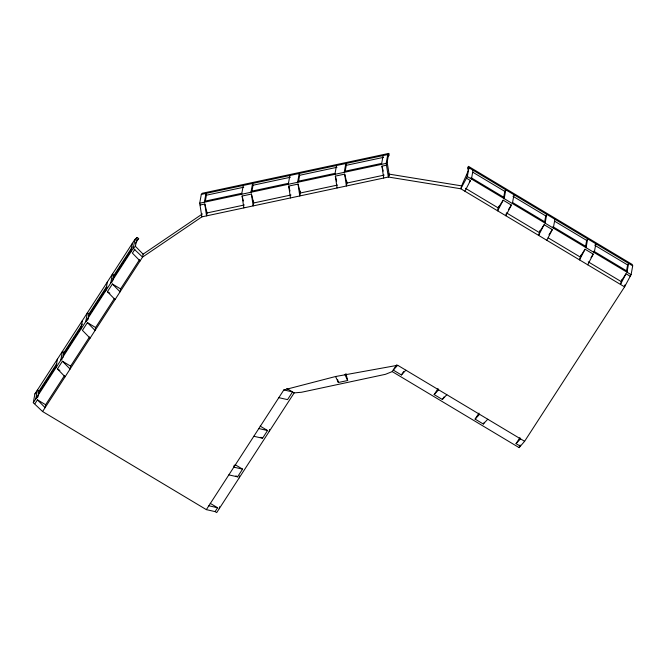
<?xml version="1.0" encoding="UTF-8"?>
<svg xmlns="http://www.w3.org/2000/svg" width="666" height="666" viewBox="0 0 666 666"><rect width="100%" height="100%" fill="white"/><g stroke="black" fill="none" stroke-linecap="round" stroke-linejoin="round"><path stroke-width="1" d="M396.561 364.91L392.232 371.603L385.423 374.325L301.507 392.257L294.181 392.898L216.708 512.587L215.076 511.605L206.352 509.632L42.591 411.538L33.3 402.714L34.898 393.906L134.865 239.469L137.029 237.512L138.67 238.495L135.281 243.731M39.036 391.025L37.97 396.894L35.797 398.851L37.404 390.043L39.036 391.025L56.81 363.569M64.502 375.566L45.621 404.737L45.088 407.675L37.438 399.833L34.94 403.696M55.794 367.965L57.393 359.157M63.137 357.309L64.028 352.414L82.351 324.101M89.494 336.963L70.613 366.134L70.08 369.064L62.429 361.222L57.426 368.947L65.085 376.79M80.777 329.354L82.384 320.546M87.954 319.68L89.019 313.803L106.793 286.347M114.485 298.351L95.604 327.522L95.072 330.461L87.421 322.619L82.418 330.336L90.077 338.178M105.769 290.751L107.376 281.934M113.12 280.095L114.011 275.2L132.334 246.886M139.477 259.74L120.596 288.911L120.063 291.85L112.404 284.007L107.409 291.733L115.06 299.567M130.761 252.139L132.359 243.331M33.3 402.714L133.258 248.276L135.431 246.32L136.497 240.451L138.67 238.495M202.406 213.928L143.09 254.162L142.549 257.101L42.591 411.538M136.497 240.451L134.865 239.469L133.258 248.276L142.549 257.101L201.873 216.866L199.7 203.213L201.307 194.405L202.289 193.257L388.769 153.413L389.219 155.203L388.236 156.352L387.162 162.229L389.377 176.032M205.353 201.065L206.418 195.196L205.969 193.406L204.362 202.223L205.353 201.065L241.641 193.315M204.82 204.004L207.068 212.937L206.535 215.867L204.82 204.004L200.158 205.003M241.658 194.256L243.265 185.439M251.973 191.109L253.038 185.24L252.589 183.45L250.982 192.258L251.973 191.109L288.253 183.358M219.206 508.724L219.564 506.768M234.199 465.209L233.841 467.166L242.566 469.13L237.562 476.856L228.846 474.883M288.278 184.291L289.885 175.483M239.202 477.838L239.56 475.874M298.593 181.152L299.658 175.275L299.209 173.493L297.602 182.301L298.593 181.152L334.873 173.401M269.189 431.501L269.547 429.545M334.898 174.334L336.505 165.526M345.213 171.187L346.278 165.318L345.829 163.528L344.222 172.344L345.213 171.187L381.493 163.436M381.518 164.377L383.116 155.561M467.94 169.297L467.474 167.907L468.473 166.367L468.939 167.757C467.316 175.05 462.728 181.51 460.805 188.769L624.566 286.871L524.608 441.3L519.139 447.635L392.232 371.603M471.436 179.021L473.035 170.205M503.721 197.244L504.786 191.375L505.785 189.827L504.187 198.635L503.721 197.244L470.97 177.631M506.202 213.786L505.844 215.742L511.371 205.086L503.188 200.183L498.185 207.909L497.652 210.839L503.188 200.183M512.37 203.546L513.977 194.73M544.663 221.77L545.729 215.901L546.728 214.352L545.129 223.16L544.663 221.77L512.795 202.68M553.313 228.072L554.911 219.256M585.597 246.295L586.663 240.418L587.67 238.878L586.063 247.685L585.597 246.295L552.847 226.673M626.54 270.821L627.605 264.943L628.604 263.403L627.006 272.211L626.54 270.821L593.789 251.199L594.255 252.589L595.854 243.781L594.855 245.329L627.605 264.943M624.924 284.906L624.566 286.871L631.102 274.667L632.7 265.851L632.234 264.46L468.473 166.367M519.139 447.635L520.063 444.946M632.7 265.851L468.939 167.757L467.341 176.565L460.805 188.769L388.353 177.031L201.873 216.866M464.901 191.225L470.437 180.561L466.342 178.113M499.109 206.127L498.185 207.909L465.434 188.287M540.051 230.652L538.594 235.364L544.122 224.708L552.314 229.612L546.786 240.268M580.993 255.178L579.537 259.89L585.064 249.234L593.256 254.137L587.72 264.793M621.927 279.703L620.471 284.415L626.007 273.759L630.103 276.207M135.906 239.26L137.029 237.512M38.711 392.932L56.219 365.884M62.995 355.411L81.635 326.615M88.412 316.15L107.043 287.354M112.696 278.629L131.327 249.833M134.898 249.259L132.401 253.122L140.051 260.964M206.352 509.632L283.824 389.943L335.564 376.515L397.694 365.276L524.608 441.3M215.076 511.605L217.574 507.742L210.206 503.33M253.829 436.28L262.554 438.245L267.549 430.527L260.181 426.107M469.322 182.276L470.437 180.561M397.694 365.276L393.231 370.063L401.415 374.966L403.638 371.536M508.599 209.374L511.371 205.086M446.819 394.705L442.357 399.492L434.165 394.588L438.053 388.578M544.122 224.708L539.127 232.426L506.376 212.812M442.357 399.492L444.022 396.919M548.984 234.757L552.314 229.612M487.762 419.23L483.3 424.017L475.108 419.114L478.996 413.103M585.064 249.234L580.069 256.951L548.201 237.862M483.3 424.017L484.407 422.302M591.033 257.567L593.256 254.137M520.146 446.087L516.05 443.631L519.938 437.629M626.007 273.759L621.003 281.477L588.253 261.855M388.769 153.413L387.779 154.57L386.18 163.378L388.353 177.031L388.886 174.092L461.338 185.831M387.162 162.229L386.18 163.378L199.7 203.213M401.415 374.966L405.877 370.179M434.165 394.588L438.636 389.801M475.108 419.114L479.57 414.327M516.05 443.631L520.512 438.852M112.221 281.726L110.772 283.025L112.371 274.217L114.011 275.2M87.229 320.329L85.781 321.636L87.379 312.829L89.019 313.803M62.238 358.941L60.789 360.248L62.388 351.432L64.028 352.414M34.898 393.906L36.347 392.599M201.307 194.405L387.779 154.57L388.236 156.352M206.418 195.196L243.714 187.229M253.038 185.24L290.334 177.264M299.658 175.275L336.954 167.308M346.278 165.318L383.574 157.351M243.831 207.9L242.116 196.037L251.432 194.047L253.688 202.972L253.155 205.911L251.432 194.047M290.451 197.944L288.728 186.08L298.052 184.091L300.308 193.015L299.775 195.954L298.052 184.091M337.071 187.987L335.348 176.115L344.672 174.126L346.928 183.058L346.395 185.989L344.672 174.126M383.691 178.022L381.968 166.159L386.63 165.168M207.068 212.937L244.364 204.97M290.984 195.005L253.688 202.972L253.405 200.999M337.604 185.048L300.308 193.015L300.025 191.034M384.224 175.091L346.928 183.058L346.645 181.077M335.564 376.515L338.353 382.5L347.677 380.511L345.92 373.568M283.824 389.943L292.541 391.916L287.546 399.633L278.821 397.669M258.833 428.554L267.549 430.527M208.849 505.769L217.574 507.742M472.918 172.286L504.786 191.375M512.978 196.279L545.729 215.901M554.803 221.328L586.663 240.418M631.102 274.667L467.341 176.565L466.874 175.175M112.404 284.007L120.596 288.911M286.813 388.478L294.181 392.898M107.409 291.733L109.865 293.198M87.421 322.619L95.604 327.522M260.914 437.262L262.554 438.245M62.429 361.222L70.613 366.134M235.19 464.718L242.566 469.13M57.426 368.947L59.882 370.421M235.93 475.874L237.562 476.856M37.438 399.833L45.621 404.737M135.431 246.32L143.09 254.162M344.888 374.517L347.677 380.511M381.968 166.159L383.225 171.12M335.348 176.115L336.605 181.077M288.728 186.08L289.985 191.042M337.604 379.528L338.353 382.5M242.116 196.037L243.365 200.999"/></g></svg>
